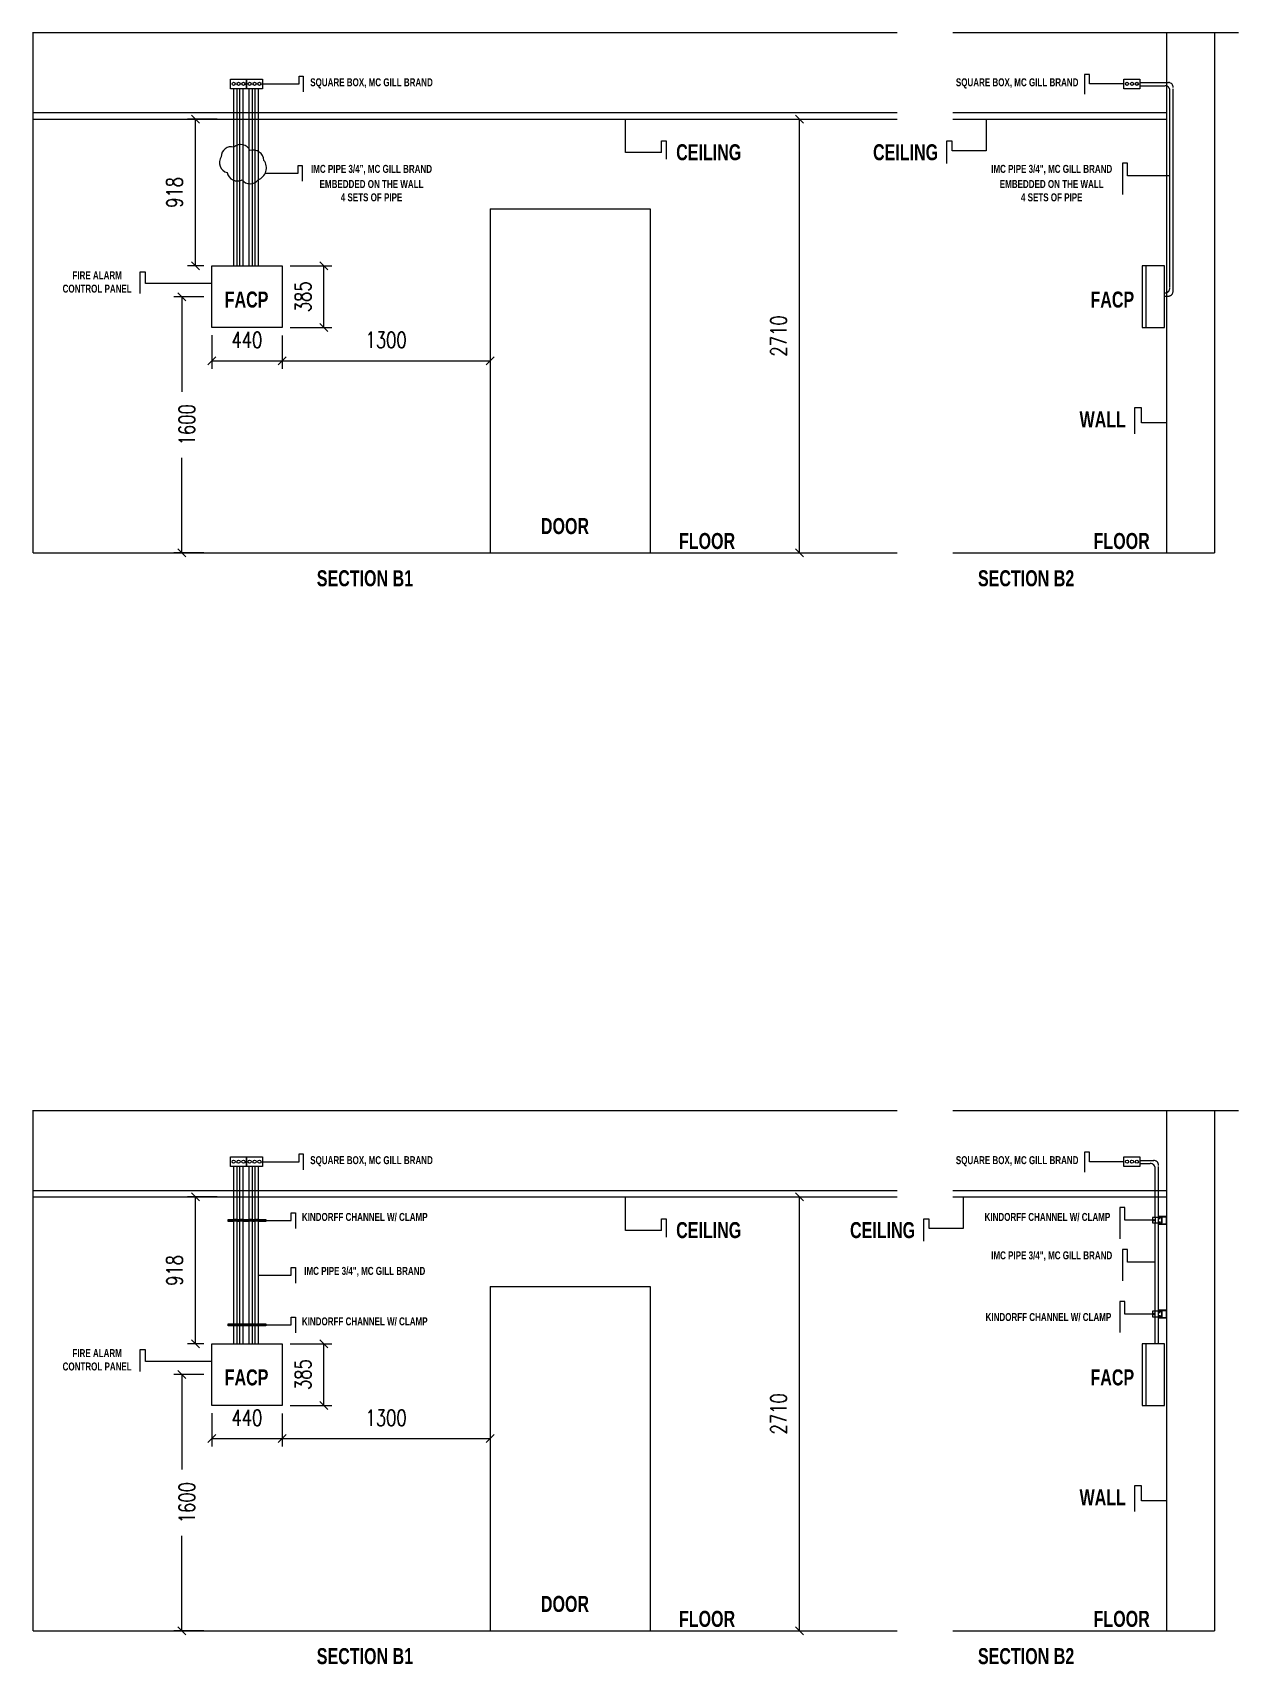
# Model space of a CAD drawing. Header units: millimetres. Extents: x 574095 to 829954, y -285467 to -148924.
# Drawn here: x 772528 to 780063, y -187048 to -176854 of the extents above; entities that cross this region are included whole.
import ezdxf

# ---------------------------------------------------------------- set-up
doc = ezdxf.new("R2010")
doc.units = ezdxf.units.MM
doc.header["$LTSCALE"] = 0.5
doc.linetypes.add('HIDDEN2', pattern=[4.7625, 3.175, -1.5875])
doc.layers.get('0').update_dxf_attribs({"color": 2})
doc.layers.get('Defpoints').update_dxf_attribs({"color": 140})
doc.layers.add('G-Anno-Revs', color=71, linetype='Continuous', lineweight=25)
doc.styles.add('Arch-Dim', font='romans.shx', dxfattribs={"width": 0.75})
doc.styles.get("Standard").update_dxf_attribs({"font": 'romans.shx', "width": 0.75})
doc.dimstyles.new('Annotative', dxfattribs={"dimscale": 100, "dimtxt": 2.5, "dimasz": 1.5, "dimexe": 1.5, "dimexo": 1.5, "dimgap": 0.8, "dimtad": 1, "dimdec": 0, "dimzin": 3, "dimdsep": 46, "dimtxsty": 'Arch-Dim', "dimblk": 'ARCHTICK', "dimcen": 2.5, "dimazin": 2, "dimtfac": 0.75, "dimtdec": 0, "dimtix": 1, "dimtmove": 2, "dimatfit": 3, "dimfxl": 1, "dimtolj": 1, "dimtzin": 0, "dimarcsym": 0})

# ---------------------------------------------------------------- blocks, each defined once
blk = doc.blocks.new('_Oblique')
at = {"color": 0, "linetype": 'ByBlock', "lineweight": -2}
blk.add_line((-0.5, -0.5), (0.5, 0.5), dxfattribs=at)
blk = doc.blocks.new('*D32')
at = {"color": 0, "lineweight": -2, "transparency": 16777216}
for p, q in [((773597, -178504), (773411, -178504)), ((773461, -178504), (773461, -179097)), ((773461, -180104), (773461, -179511)), ((773597, -180104), (773411, -180104))]:
    blk.add_line(p, q, dxfattribs=at)
at = {"layer": 'Defpoints', "color": 0, "transparency": 16777216}
for p in [(773647, -178504), (773461, -180104), (773647, -180104)]:
    blk.add_point(p, dxfattribs=at)
at = {"color": 0, "lineweight": -2, "transparency": 16777216, "xscale": 50, "yscale": 50, "zscale": 50}
for p, rotation in [((773461, -178504), 90), ((773461, -180104), 270)]:
    blk.add_blockref('_Oblique', p, dxfattribs=dict(at, rotation=rotation))
at = {"color": 0, "transparency": 16777216, "insert": (773492, -179304), "char_height": 100, "attachment_point": 5, "rotation": 90, "style": 'Arch-Dim'}
blk.add_mtext('\\A1;1600', dxfattribs=at)
blk = doc.blocks.new('*D33')
at = {"color": 0, "lineweight": -2, "transparency": 16777216}
for p, q in [((773647, -178744), (773647, -178954)), ((774087, -178746), (774087, -178954)), ((773647, -178904), (774087, -178904))]:
    blk.add_line(p, q, dxfattribs=at)
at = {"layer": 'Defpoints', "color": 0, "transparency": 16777216}
for p in [(773647, -178694), (774087, -178696), (774087, -178904)]:
    blk.add_point(p, dxfattribs=at)
at = {"color": 0, "lineweight": -2, "transparency": 16777216, "xscale": 50, "yscale": 50, "zscale": 50, "rotation": 180}
blk.add_blockref('_Oblique', (773647, -178904), dxfattribs=at)
at = {"color": 0, "lineweight": -2, "transparency": 16777216, "xscale": 50, "yscale": 50, "zscale": 50}
blk.add_blockref('_Oblique', (774087, -178904), dxfattribs=at)
at = {"color": 0, "transparency": 16777216, "insert": (773867, -178774), "char_height": 100, "attachment_point": 5, "style": 'Arch-Dim'}
blk.add_mtext('\\A1;440', dxfattribs=at)
blk = doc.blocks.new('*D34')
at = {"color": 0, "lineweight": -2, "transparency": 16777216}
for p, q in [((774137, -178311), (774398, -178311)), ((774348, -178696), (774348, -178311)), ((774137, -178696), (774398, -178696))]:
    blk.add_line(p, q, dxfattribs=at)
at = {"layer": 'Defpoints', "color": 0, "transparency": 16777216}
for p in [(774087, -178311), (774348, -178311), (774087, -178696)]:
    blk.add_point(p, dxfattribs=at)
at = {"color": 0, "lineweight": -2, "transparency": 16777216, "xscale": 50, "yscale": 50, "zscale": 50}
for p, rotation in [((774348, -178311), 90), ((774348, -178696), 270)]:
    blk.add_blockref('_Oblique', p, dxfattribs=dict(at, rotation=rotation))
at = {"color": 0, "transparency": 16777216, "insert": (774218, -178504), "char_height": 100, "attachment_point": 5, "rotation": 90, "style": 'Arch-Dim'}
blk.add_mtext('\\A1;385', dxfattribs=at)
blk = doc.blocks.new('*D35')
at = {"color": 0, "lineweight": -2, "transparency": 16777216}
for p, q in [((773681, -177394), (773495, -177394)), ((773545, -178311), (773545, -177394)), ((773597, -178311), (773495, -178311))]:
    blk.add_line(p, q, dxfattribs=at)
at = {"layer": 'Defpoints', "color": 0, "transparency": 16777216}
for p in [(773545, -177394), (773731, -177394), (773647, -178311)]:
    blk.add_point(p, dxfattribs=at)
at = {"color": 0, "lineweight": -2, "transparency": 16777216, "xscale": 50, "yscale": 50, "zscale": 50}
for p, rotation in [((773545, -177394), 90), ((773545, -178311), 270)]:
    blk.add_blockref('_Oblique', p, dxfattribs=dict(at, rotation=rotation))
at = {"color": 0, "transparency": 16777216, "insert": (773415, -177852), "char_height": 100, "attachment_point": 5, "rotation": 90, "style": 'Arch-Dim'}
blk.add_mtext('\\A1;918', dxfattribs=at)
blk = doc.blocks.new('*D36')
at = {"color": 0, "lineweight": -2, "transparency": 16777216}
for p, q in [((777169, -177394), (777370, -177394)), ((777320, -180104), (777320, -177394)), ((777252, -180104), (777370, -180104))]:
    blk.add_line(p, q, dxfattribs=at)
at = {"layer": 'Defpoints', "color": 0, "transparency": 16777216}
for p in [(777119, -177394), (777320, -177394), (777202, -180104)]:
    blk.add_point(p, dxfattribs=at)
at = {"color": 0, "lineweight": -2, "transparency": 16777216, "xscale": 50, "yscale": 50, "zscale": 50}
for p, rotation in [((777320, -177394), 90), ((777320, -180104), 270)]:
    blk.add_blockref('_Oblique', p, dxfattribs=dict(at, rotation=rotation))
at = {"color": 0, "transparency": 16777216, "insert": (777190, -178749), "char_height": 100, "attachment_point": 5, "rotation": 90, "style": 'Arch-Dim'}
blk.add_mtext('\\A1;2710', dxfattribs=at)
blk = doc.blocks.new('*D37')
at = {"color": 0, "lineweight": -2, "transparency": 16777216}
for p, q in [((775387, -178361), (775387, -178954)), ((774087, -178746), (774087, -178954)), ((774087, -178904), (775387, -178904))]:
    blk.add_line(p, q, dxfattribs=at)
at = {"layer": 'Defpoints', "color": 0, "transparency": 16777216}
for p in [(775387, -178311), (774087, -178696), (775387, -178904)]:
    blk.add_point(p, dxfattribs=at)
at = {"color": 0, "lineweight": -2, "transparency": 16777216, "xscale": 50, "yscale": 50, "zscale": 50, "rotation": 180}
blk.add_blockref('_Oblique', (774087, -178904), dxfattribs=at)
at = {"color": 0, "lineweight": -2, "transparency": 16777216, "xscale": 50, "yscale": 50, "zscale": 50}
blk.add_blockref('_Oblique', (775387, -178904), dxfattribs=at)
at = {"color": 0, "transparency": 16777216, "insert": (774737, -178774), "char_height": 100, "attachment_point": 5, "style": 'Arch-Dim'}
blk.add_mtext('\\A1;1300', dxfattribs=at)
blk = doc.blocks.new('*D44')
at = {"color": 0, "lineweight": -2, "transparency": 16777216}
for p, q in [((773597, -185238), (773411, -185238)), ((773461, -185238), (773461, -185831)), ((773461, -186838), (773461, -186245)), ((773597, -186838), (773411, -186838))]:
    blk.add_line(p, q, dxfattribs=at)
at = {"layer": 'Defpoints', "color": 0, "transparency": 16777216}
for p in [(773647, -185238), (773461, -186838), (773647, -186838)]:
    blk.add_point(p, dxfattribs=at)
at = {"color": 0, "lineweight": -2, "transparency": 16777216, "xscale": 50, "yscale": 50, "zscale": 50}
for p, rotation in [((773461, -185238), 90), ((773461, -186838), 270)]:
    blk.add_blockref('_Oblique', p, dxfattribs=dict(at, rotation=rotation))
at = {"color": 0, "transparency": 16777216, "insert": (773492, -186038), "char_height": 100, "attachment_point": 5, "rotation": 90, "style": 'Arch-Dim'}
blk.add_mtext('\\A1;1600', dxfattribs=at)
blk = doc.blocks.new('*D45')
at = {"color": 0, "lineweight": -2, "transparency": 16777216}
for p, q in [((773647, -185478), (773647, -185688)), ((774087, -185480), (774087, -185688)), ((773647, -185638), (774087, -185638))]:
    blk.add_line(p, q, dxfattribs=at)
at = {"layer": 'Defpoints', "color": 0, "transparency": 16777216}
for p in [(773647, -185428), (774087, -185430), (774087, -185638)]:
    blk.add_point(p, dxfattribs=at)
at = {"color": 0, "lineweight": -2, "transparency": 16777216, "xscale": 50, "yscale": 50, "zscale": 50, "rotation": 180}
blk.add_blockref('_Oblique', (773647, -185638), dxfattribs=at)
at = {"color": 0, "lineweight": -2, "transparency": 16777216, "xscale": 50, "yscale": 50, "zscale": 50}
blk.add_blockref('_Oblique', (774087, -185638), dxfattribs=at)
at = {"color": 0, "transparency": 16777216, "insert": (773867, -185508), "char_height": 100, "attachment_point": 5, "style": 'Arch-Dim'}
blk.add_mtext('\\A1;440', dxfattribs=at)
blk = doc.blocks.new('*D46')
at = {"color": 0, "lineweight": -2, "transparency": 16777216}
for p, q in [((774137, -185045), (774398, -185045)), ((774348, -185430), (774348, -185045)), ((774137, -185430), (774398, -185430))]:
    blk.add_line(p, q, dxfattribs=at)
at = {"layer": 'Defpoints', "color": 0, "transparency": 16777216}
for p in [(774087, -185045), (774348, -185045), (774087, -185430)]:
    blk.add_point(p, dxfattribs=at)
at = {"color": 0, "lineweight": -2, "transparency": 16777216, "xscale": 50, "yscale": 50, "zscale": 50}
for p, rotation in [((774348, -185045), 90), ((774348, -185430), 270)]:
    blk.add_blockref('_Oblique', p, dxfattribs=dict(at, rotation=rotation))
at = {"color": 0, "transparency": 16777216, "insert": (774218, -185238), "char_height": 100, "attachment_point": 5, "rotation": 90, "style": 'Arch-Dim'}
blk.add_mtext('\\A1;385', dxfattribs=at)
blk = doc.blocks.new('*D47')
at = {"color": 0, "lineweight": -2, "transparency": 16777216}
for p, q in [((773681, -184128), (773495, -184128)), ((773545, -185045), (773545, -184128)), ((773597, -185045), (773495, -185045))]:
    blk.add_line(p, q, dxfattribs=at)
at = {"layer": 'Defpoints', "color": 0, "transparency": 16777216}
for p in [(773545, -184128), (773731, -184128), (773647, -185045)]:
    blk.add_point(p, dxfattribs=at)
at = {"color": 0, "lineweight": -2, "transparency": 16777216, "xscale": 50, "yscale": 50, "zscale": 50}
for p, rotation in [((773545, -184128), 90), ((773545, -185045), 270)]:
    blk.add_blockref('_Oblique', p, dxfattribs=dict(at, rotation=rotation))
at = {"color": 0, "transparency": 16777216, "insert": (773415, -184587), "char_height": 100, "attachment_point": 5, "rotation": 90, "style": 'Arch-Dim'}
blk.add_mtext('\\A1;918', dxfattribs=at)
blk = doc.blocks.new('*D48')
at = {"color": 0, "lineweight": -2, "transparency": 16777216}
for p, q in [((777169, -184128), (777370, -184128)), ((777320, -186838), (777320, -184128)), ((777252, -186838), (777370, -186838))]:
    blk.add_line(p, q, dxfattribs=at)
at = {"layer": 'Defpoints', "color": 0, "transparency": 16777216}
for p in [(777119, -184128), (777320, -184128), (777202, -186838)]:
    blk.add_point(p, dxfattribs=at)
at = {"color": 0, "lineweight": -2, "transparency": 16777216, "xscale": 50, "yscale": 50, "zscale": 50}
for p, rotation in [((777320, -184128), 90), ((777320, -186838), 270)]:
    blk.add_blockref('_Oblique', p, dxfattribs=dict(at, rotation=rotation))
at = {"color": 0, "transparency": 16777216, "insert": (777190, -185483), "char_height": 100, "attachment_point": 5, "rotation": 90, "style": 'Arch-Dim'}
blk.add_mtext('\\A1;2710', dxfattribs=at)
blk = doc.blocks.new('*D49')
at = {"color": 0, "lineweight": -2, "transparency": 16777216}
for p, q in [((775387, -185095), (775387, -185688)), ((774087, -185480), (774087, -185688)), ((774087, -185638), (775387, -185638))]:
    blk.add_line(p, q, dxfattribs=at)
at = {"layer": 'Defpoints', "color": 0, "transparency": 16777216}
for p in [(775387, -185045), (774087, -185430), (775387, -185638)]:
    blk.add_point(p, dxfattribs=at)
at = {"color": 0, "lineweight": -2, "transparency": 16777216, "xscale": 50, "yscale": 50, "zscale": 50, "rotation": 180}
blk.add_blockref('_Oblique', (774087, -185638), dxfattribs=at)
at = {"color": 0, "lineweight": -2, "transparency": 16777216, "xscale": 50, "yscale": 50, "zscale": 50}
blk.add_blockref('_Oblique', (775387, -185638), dxfattribs=at)
at = {"color": 0, "transparency": 16777216, "insert": (774737, -185508), "char_height": 100, "attachment_point": 5, "style": 'Arch-Dim'}
blk.add_mtext('\\A1;1300', dxfattribs=at)

msp = doc.modelspace()

# ---------------------------------------------------------------- linework, layer by layer
at = {"color": 0, "transparency": 33554638}
for p, q in [((772527.8, -176853.7), (777930.5, -176853.7)), ((772530.5, -180103.7), (772530.5, -176853.7)), ((778278.3, -176853.7), (780063.2, -176853.7)), ((779614, -176853.7), (779614, -180103.7)), ((779914, -176853.7), (779914, -180103.7)), ((773964.8, -177173.9), (774194.1, -177173.9)), ((774194.1, -177173.9), (774194.1, -177125.5)), ((774194.1, -177125.5), (774219.6, -177125.5)), ((774219.6, -177125.5), (774219.6, -177224.3)), ((779132.5, -177114.5), (779101.6, -177114.5)), ((779101.6, -177114.5), (779101.6, -177238)), ((779132.5, -177173.9), (779132.5, -177114.5)), ((779348, -177173.9), (779132.5, -177173.9)), ((779448, -177165.2), (779625.7, -177165.2)), ((779448, -177185.2), (779604.6, -177185.2)), ((772527.8, -177353.7), (777930.5, -177353.7)), ((778278.3, -177353.7), (779614, -177353.7)), ((772527.8, -177393.7), (777930.5, -177393.7)), ((776233.9, -177603), (776233.9, -177393.7)), ((778278.3, -177393.7), (779614, -177393.7)), ((778487.3, -177393.7), (778487.3, -177591.4)), ((776458.2, -177603), (776458.2, -177530)), ((776458.2, -177530), (776487.5, -177530)), ((776487.5, -177530), (776487.5, -177645.2)), ((778274, -177532.5), (778238.5, -177532.5)), ((778238.5, -177532.5), (778238.5, -177670.5)), ((778274, -177591.4), (778274, -177532.5)), ((774186.7, -177731.9), (774186.7, -177683.6)), ((774186.7, -177683.6), (774212.1, -177683.6)), ((774212.1, -177683.6), (774212.1, -177782.4)), ((776458.2, -177603), (776233.9, -177603)), ((778487.3, -177591.4), (778274, -177591.4)), ((779370.8, -177669.2), (779338.4, -177669.2)), ((779338.4, -177669.2), (779338.4, -177864.3)), ((779370.8, -177748), (779370.8, -177669.2)), ((773981.6, -177731.9), (774186.7, -177731.9)), ((779635.8, -177748), (779370.8, -177748)), ((775387.2, -177953.7), (775387.2, -180103.7)), ((775387.2, -177953.7), (776387.2, -177953.7)), ((776387.2, -177953.7), (776387.2, -180103.7)), ((773233.5, -178349.4), (773198.8, -178349.4)), ((773198.8, -178349.4), (773198.8, -178483.9)), ((773233.5, -178421.7), (773233.5, -178349.4)), ((779484.5, -178311.2), (779484.5, -178696.2)), ((773647.2, -178421.7), (773233.5, -178421.7)), ((779601.1, -178479.8), (779604.6, -178479.8)), ((779601.1, -178499.7), (779625.7, -178499.7)), ((779457.3, -179198.7), (779413.1, -179198.7)), ((779413.1, -179198.7), (779413.1, -179359.8)), ((779457.3, -179292.3), (779457.3, -179198.7)), ((779614, -179292.3), (779457.3, -179292.3)), ((772530.5, -180103.7), (777930.5, -180103.7)), ((778278.3, -180103.7), (779914, -180103.7)), ((772527.8, -183587.8), (777930.5, -183587.8)), ((772530.5, -186837.8), (772530.5, -183587.8)), ((778278.3, -183587.8), (780063.2, -183587.8)), ((779614, -183587.8), (779614, -186837.8)), ((779914, -183587.8), (779914, -186837.8)), ((773964.8, -183908), (774194.1, -183908)), ((774194.1, -183908), (774194.1, -183859.6)), ((774194.1, -183859.6), (774219.6, -183859.6)), ((774219.6, -183859.6), (774219.6, -183958.4)), ((779132.5, -183848.6), (779101.6, -183848.6)), ((779101.6, -183848.6), (779101.6, -183972.1)), ((779132.5, -183908), (779132.5, -183848.6)), ((779348, -183908), (779132.5, -183908)), ((779445.4, -183899.3), (779534.3, -183899.3)), ((779445.4, -183919.3), (779512.7, -183919.3)), ((779544, -184087.8), (779544, -183950.6)), ((779564, -184087.8), (779564, -183937.8)), ((772527.8, -184087.8), (777930.5, -184087.8)), ((778278.3, -184087.8), (779614, -184087.8)), ((779544, -184256.5), (779544, -184087.8)), ((779564, -185045.3), (779564, -184087.8)), ((772527.8, -184127.8), (777930.5, -184127.8)), ((776233.9, -184337.1), (776233.9, -184127.8)), ((778278.3, -184127.8), (779614, -184127.8)), ((778343.6, -184127.8), (778343.6, -184325.5)), ((779353.8, -184194.6), (779321.4, -184194.6)), ((779321.4, -184194.6), (779321.4, -184389.7)), ((779353.8, -184273.5), (779353.8, -184194.6)), ((773761, -184268.4), (773761, -184281.6)), ((773761, -184270.8), (773777.8, -184270.8)), ((773761, -184279.2), (773777.8, -184279.2)), ((773785.5, -184270.8), (773777.8, -184270.8)), ((773785.5, -184279.2), (773777.8, -184279.2)), ((773784.8, -184270.8), (773784.8, -184279.2)), ((773793.6, -184269.7), (773785.5, -184269.7)), ((773793.6, -184279.9), (773785.5, -184279.9)), ((773792.3, -184274.2), (773792.4, -184274.9)), ((773792.4, -184274.1), (773792.6, -184274.9)), ((773792.6, -184274.1), (773792.7, -184274.9)), ((773792.7, -184274.1), (773792.8, -184274.9)), ((773792.8, -184274.1), (773793, -184274.9)), ((773793, -184274.1), (773793.1, -184274.9)), ((773793.6, -184269.7), (773793.6, -184279.9)), ((773793.6, -184279.9), (773794.3, -184279.9)), ((773795.8, -184270.8), (773794.3, -184270.8)), ((773795.8, -184279.2), (773794.3, -184279.2)), ((773805.5, -184269.7), (773796.5, -184269.7)), ((773805.5, -184279.9), (773796.5, -184279.9)), ((773823.2, -184270.8), (773805.5, -184270.8)), ((773823.2, -184279.2), (773805.5, -184279.2)), ((773806.1, -184270.8), (773806.1, -184279.2)), ((773822.5, -184270.8), (773822.5, -184279.2)), ((773831.3, -184269.7), (773823.2, -184269.7)), ((773831.3, -184279.9), (773823.2, -184279.9)), ((773830, -184274.2), (773830.1, -184274.9)), ((773830.1, -184274.1), (773830.3, -184274.9)), ((773830.3, -184274.1), (773830.4, -184274.9)), ((773830.4, -184274.1), (773830.5, -184274.9)), ((773830.5, -184274.1), (773830.7, -184274.9)), ((773830.7, -184274.1), (773830.8, -184274.9)), ((773831.3, -184269.7), (773831.3, -184279.9)), ((773833.5, -184270.8), (773832, -184270.8)), ((773833.5, -184279.2), (773832, -184279.2)), ((773843.2, -184269.7), (773834.2, -184269.7)), ((773843.2, -184279.9), (773834.2, -184279.9)), ((773881.5, -184270.8), (773843.2, -184270.8)), ((773881.5, -184279.2), (773843.2, -184279.2)), ((773843.8, -184270.8), (773843.8, -184279.2)), ((773880.8, -184270.8), (773880.8, -184279.2)), ((773889.7, -184269.7), (773881.5, -184269.7)), ((773889.7, -184279.9), (773881.5, -184279.9)), ((773888.3, -184274.2), (773888.5, -184274.9)), ((773888.4, -184274.1), (773888.6, -184274.9)), ((773888.6, -184274.1), (773888.7, -184274.9)), ((773888.7, -184274.1), (773888.9, -184274.9)), ((773888.8, -184274.1), (773889, -184274.9)), ((773889, -184274.1), (773889.1, -184274.9)), ((773889.7, -184269.7), (773889.7, -184279.9)), ((773891.9, -184270.8), (773890.3, -184270.8)), ((773891.9, -184279.2), (773890.3, -184279.2)), ((773901.5, -184269.7), (773892.5, -184269.7)), ((773901.5, -184279.9), (773892.5, -184279.9)), ((773919.2, -184270.8), (773901.5, -184270.8)), ((773919.2, -184279.2), (773901.5, -184279.2)), ((773902.1, -184270.8), (773902.1, -184279.2)), ((773918.5, -184270.8), (773918.5, -184279.2)), ((773927.4, -184269.7), (773919.2, -184269.7)), ((773927.4, -184279.9), (773919.2, -184279.9)), ((773926, -184274.2), (773926.2, -184274.9)), ((773926.1, -184274.1), (773926.3, -184274.9)), ((773926.3, -184274.1), (773926.4, -184274.9)), ((773926.4, -184274.1), (773926.6, -184274.9)), ((773926.5, -184274.1), (773926.7, -184274.9)), ((773926.7, -184274.1), (773926.8, -184274.9)), ((773927.4, -184269.7), (773927.4, -184279.9)), ((773929.6, -184270.8), (773928, -184270.8)), ((773929.6, -184279.2), (773928, -184279.2)), ((773939.2, -184269.7), (773930.2, -184269.7)), ((773939.2, -184279.9), (773930.2, -184279.9)), ((773974.2, -184270.8), (773939.2, -184270.8)), ((773974.2, -184279.2), (773939.2, -184279.2)), ((773939.8, -184270.8), (773939.8, -184279.2)), ((773974.2, -184268.4), (773974.2, -184281.6)), ((773985.2, -184275), (774144.3, -184275)), ((774144.3, -184275), (774144.3, -184226.6)), ((774144.3, -184226.6), (774169.8, -184226.6)), ((774169.8, -184226.6), (774169.8, -184325.4)), ((776458.2, -184337.1), (776458.2, -184264.1)), ((776458.2, -184264.1), (776487.5, -184264.1)), ((776487.5, -184264.1), (776487.5, -184379.3)), ((778130.4, -184266.6), (778094.8, -184266.6)), ((778094.8, -184266.6), (778094.8, -184404.7)), ((778130.4, -184325.5), (778130.4, -184266.6)), ((779526.9, -184273.5), (779353.8, -184273.5)), ((779564, -184256.5), (779526.9, -184256.5)), ((779526.9, -184256.5), (779526.9, -184290.5)), ((779526.9, -184290.5), (779564, -184290.5)), ((779544, -184256.5), (779544, -184290.5)), ((779544, -185045.3), (779544, -184290.5)), ((779564, -184248.4), (779614, -184248.4)), ((779564, -184248.4), (779564, -184263.4)), ((779564, -184263.4), (779574, -184263.4)), ((779564, -184298.4), (779564, -184283.4)), ((779564, -184283.4), (779574, -184283.4)), ((779564, -184298.4), (779614, -184298.4)), ((779567, -184251.4), (779611, -184251.4)), ((779567, -184251.4), (779567, -184260.4)), ((779574, -184260.4), (779567, -184260.4)), ((779567, -184295.4), (779567, -184286.4)), ((779574, -184286.4), (779567, -184286.4)), ((779567, -184295.4), (779611, -184295.4)), ((779571.5, -184257.9), (779571.5, -184255.3)), ((779571.5, -184255.3), (779584.6, -184255.3)), ((779574, -184260.4), (779571.5, -184257.9)), ((779574, -184286.4), (779571.5, -184288.9)), ((779571.5, -184288.9), (779571.5, -184291.5)), ((779571.5, -184291.5), (779584.6, -184291.5)), ((779574, -184263.4), (779574, -184260.4)), ((779574, -184283.4), (779574, -184286.4)), ((779584.6, -184255.3), (779584.6, -184290.3)), ((779584.6, -184291.5), (779584.6, -184256.5)), ((779611, -184251.4), (779611, -184295.4)), ((779614, -184248.4), (779614, -184298.4)), ((776458.2, -184337.1), (776233.9, -184337.1)), ((778343.6, -184325.5), (778130.4, -184325.5)), ((779370.8, -184457.2), (779338.4, -184457.2)), ((779338.4, -184457.2), (779338.4, -184652.3)), ((779370.8, -184536), (779370.8, -184457.2)), ((773939.2, -184617.1), (774144.3, -184617.1)), ((774144.3, -184617.1), (774144.3, -184568.7)), ((774144.3, -184568.7), (774169.8, -184568.7)), ((774169.8, -184568.7), (774169.8, -184667.5)), ((779544, -184536), (779370.8, -184536)), ((775387.2, -184687.8), (775387.2, -186837.8)), ((775387.2, -184687.8), (776387.2, -184687.8)), ((776387.2, -184687.8), (776387.2, -186837.8)), ((779353.8, -184780.4), (779321.4, -184780.4)), ((779321.4, -184780.4), (779321.4, -184975.5)), ((779353.8, -184859.3), (779353.8, -184780.4)), ((773761, -184920.8), (773761, -184934)), ((773761, -184923.2), (773777.8, -184923.2)), ((773785.5, -184923.2), (773777.8, -184923.2)), ((773784.8, -184923.2), (773784.8, -184931.6)), ((773793.6, -184922.1), (773785.5, -184922.1)), ((773792.3, -184926.6), (773792.4, -184927.3)), ((773792.4, -184926.5), (773792.6, -184927.3)), ((773792.6, -184926.5), (773792.7, -184927.3)), ((773792.7, -184926.5), (773792.8, -184927.3)), ((773792.8, -184926.5), (773793, -184927.3)), ((773793, -184926.5), (773793.1, -184927.3)), ((773793.6, -184922.1), (773793.6, -184932.4)), ((773795.8, -184923.2), (773794.3, -184923.2)), ((773805.5, -184922.1), (773796.5, -184922.1)), ((773823.2, -184923.2), (773805.5, -184923.2)), ((773806.1, -184923.2), (773806.1, -184931.6)), ((773822.5, -184923.2), (773822.5, -184931.6)), ((773831.3, -184922.1), (773823.2, -184922.1)), ((773830, -184926.6), (773830.1, -184927.3)), ((773830.1, -184926.5), (773830.3, -184927.3)), ((773830.3, -184926.5), (773830.4, -184927.3)), ((773830.4, -184926.5), (773830.5, -184927.3)), ((773830.5, -184926.5), (773830.7, -184927.3)), ((773830.7, -184926.5), (773830.8, -184927.3)), ((773831.3, -184922.1), (773831.3, -184932.4)), ((773833.5, -184923.2), (773832, -184923.2)), ((773843.2, -184922.1), (773834.2, -184922.1)), ((773881.5, -184923.2), (773843.2, -184923.2)), ((773843.8, -184923.2), (773843.8, -184931.6)), ((773880.8, -184923.2), (773880.8, -184931.6)), ((773889.7, -184922.1), (773881.5, -184922.1)), ((773888.3, -184926.6), (773888.5, -184927.3)), ((773888.4, -184926.5), (773888.6, -184927.3)), ((773888.6, -184926.5), (773888.7, -184927.3)), ((773888.7, -184926.5), (773888.9, -184927.3)), ((773888.8, -184926.5), (773889, -184927.3)), ((773889, -184926.5), (773889.1, -184927.3)), ((773889.7, -184922.1), (773889.7, -184932.4)), ((773891.9, -184923.2), (773890.3, -184923.2)), ((773901.5, -184922.1), (773892.5, -184922.1)), ((773919.2, -184923.2), (773901.5, -184923.2)), ((773902.1, -184923.2), (773902.1, -184931.6)), ((773918.5, -184923.2), (773918.5, -184931.6)), ((773927.4, -184922.1), (773919.2, -184922.1)), ((773926, -184926.6), (773926.2, -184927.3)), ((773926.1, -184926.5), (773926.3, -184927.3)), ((773926.3, -184926.5), (773926.4, -184927.3)), ((773926.4, -184926.5), (773926.6, -184927.3)), ((773926.5, -184926.5), (773926.7, -184927.3)), ((773926.7, -184926.5), (773926.8, -184927.3)), ((773927.4, -184922.1), (773927.4, -184932.4)), ((773929.6, -184923.2), (773928, -184923.2)), ((773939.2, -184922.1), (773930.2, -184922.1)), ((773974.2, -184923.2), (773939.2, -184923.2)), ((773939.8, -184923.2), (773939.8, -184931.6)), ((773974.2, -184920.8), (773974.2, -184934)), ((773985.2, -184927.4), (774144.3, -184927.4)), ((774144.3, -184927.4), (774144.3, -184879)), ((774144.3, -184879), (774169.8, -184879)), ((774169.8, -184879), (774169.8, -184977.8)), ((779526.9, -184859.3), (779353.8, -184859.3)), ((779564, -184842.3), (779526.9, -184842.3)), ((779526.9, -184842.3), (779526.9, -184876.3)), ((779526.9, -184876.3), (779564, -184876.3)), ((779564, -184834.2), (779614, -184834.2)), ((779564, -184849.2), (779574, -184849.2)), ((779564, -184869.2), (779574, -184869.2)), ((779564, -184884.2), (779614, -184884.2)), ((779567, -184837.2), (779611, -184837.2)), ((779567, -184837.2), (779567, -184846.2)), ((779574, -184846.2), (779567, -184846.2)), ((779567, -184881.2), (779567, -184872.2)), ((779574, -184872.2), (779567, -184872.2)), ((779567, -184881.2), (779611, -184881.2)), ((779571.5, -184843.7), (779571.5, -184841.1)), ((779571.5, -184841.1), (779584.6, -184841.1)), ((779574, -184846.2), (779571.5, -184843.7)), ((779574, -184872.2), (779571.5, -184874.7)), ((779571.5, -184874.7), (779571.5, -184877.3)), ((779571.5, -184877.3), (779584.6, -184877.3)), ((779574, -184849.2), (779574, -184846.2)), ((779574, -184869.2), (779574, -184872.2)), ((779584.6, -184841.1), (779584.6, -184876.1)), ((779584.6, -184877.3), (779584.6, -184842.3)), ((779611, -184837.2), (779611, -184881.2)), ((779614, -184834.2), (779614, -184884.2)), ((773761, -184931.6), (773777.8, -184931.6)), ((773785.5, -184931.6), (773777.8, -184931.6)), ((773793.6, -184932.4), (773785.5, -184932.4)), ((773793.6, -184932.4), (773794.3, -184932.4)), ((773795.8, -184931.6), (773794.3, -184931.6)), ((773805.5, -184932.4), (773796.5, -184932.4)), ((773823.2, -184931.6), (773805.5, -184931.6)), ((773831.3, -184932.4), (773823.2, -184932.4)), ((773833.5, -184931.6), (773832, -184931.6)), ((773843.2, -184932.4), (773834.2, -184932.4)), ((773881.5, -184931.6), (773843.2, -184931.6)), ((773889.7, -184932.4), (773881.5, -184932.4)), ((773891.9, -184931.6), (773890.3, -184931.6)), ((773901.5, -184932.4), (773892.5, -184932.4)), ((773919.2, -184931.6), (773901.5, -184931.6)), ((773927.4, -184932.4), (773919.2, -184932.4)), ((773929.6, -184931.6), (773928, -184931.6)), ((773939.2, -184932.4), (773930.2, -184932.4)), ((773974.2, -184931.6), (773939.2, -184931.6)), ((773233.5, -185083.6), (773198.8, -185083.6)), ((773198.8, -185083.6), (773198.8, -185218)), ((773233.5, -185155.9), (773233.5, -185083.6)), ((779484.5, -185045.3), (779484.5, -185430.3)), ((773647.2, -185155.9), (773233.5, -185155.9)), ((779457.3, -185932.9), (779413.1, -185932.9)), ((779413.1, -185932.9), (779413.1, -186094)), ((779457.3, -186026.4), (779457.3, -185932.9)), ((779614, -186026.4), (779457.3, -186026.4)), ((772530.5, -186837.8), (777930.5, -186837.8)), ((778278.3, -186837.8), (779914, -186837.8))]:
    msp.add_line(p, q, dxfattribs=at)
at = {"color": 253, "linetype": 'HIDDEN2', "ltscale": 0.2, "transparency": 33554638}
for p, q in [((773785.5, -177353.7), (773785.5, -177203.7)), ((773805.5, -177353.7), (773805.5, -177203.7)), ((773823.2, -177353.7), (773823.2, -177203.7)), ((773843.2, -177353.7), (773843.2, -177203.7)), ((773881.5, -177353.7), (773881.5, -177203.7)), ((773901.5, -177353.7), (773901.5, -177203.7)), ((773919.2, -177353.7), (773919.2, -177203.7)), ((773939.2, -177353.7), (773939.2, -177203.7)), ((779635.8, -177353.7), (779635.8, -177216.4)), ((779655.8, -177353.7), (779655.8, -177203.7)), ((773785.5, -178311.2), (773785.5, -177353.7)), ((773805.5, -178311.2), (773805.5, -177353.7)), ((773823.2, -178311.2), (773823.2, -177353.7)), ((773843.2, -178311.2), (773843.2, -177353.7)), ((773881.5, -178311.2), (773881.5, -177353.7)), ((773901.5, -178311.2), (773901.5, -177353.7)), ((773919.2, -178311.2), (773919.2, -177353.7)), ((773939.2, -178311.2), (773939.2, -177353.7)), ((779635.8, -178448.4), (779635.8, -177353.7)), ((779655.8, -178471.9), (779655.8, -177353.7))]:
    msp.add_line(p, q, dxfattribs=at)
at = {"color": 253, "linetype": 'ByBlock', "ltscale": 0.2, "transparency": 33554638}
for p, q in [((773785.5, -184087.8), (773785.5, -183937.8)), ((773805.5, -184087.8), (773805.5, -183937.8)), ((773823.2, -184087.8), (773823.2, -183937.8)), ((773843.2, -184087.8), (773843.2, -183937.8)), ((773881.5, -184087.8), (773881.5, -183937.8)), ((773901.5, -184087.8), (773901.5, -183937.8)), ((773919.2, -184087.8), (773919.2, -183937.8)), ((773939.2, -184087.8), (773939.2, -183937.8)), ((773785.5, -185045.3), (773785.5, -184087.8)), ((773805.5, -185045.3), (773805.5, -184087.8)), ((773823.2, -185045.3), (773823.2, -184087.8)), ((773843.2, -185045.3), (773843.2, -184087.8)), ((773881.5, -185045.3), (773881.5, -184087.8)), ((773901.5, -185045.3), (773901.5, -184087.8)), ((773919.2, -185045.3), (773919.2, -184087.8)), ((773939.2, -185045.3), (773939.2, -184087.8))]:
    msp.add_line(p, q, dxfattribs=at)
at = {"color": 0, "transparency": 33554638}
for points in [[(773764.8, -177143.9), (773864.8, -177143.9), (773864.8, -177203.9), (773764.8, -177203.9)], [(773864.8, -177143.9), (773964.8, -177143.9), (773964.8, -177203.9), (773864.8, -177203.9)], [(779348, -177143.9), (779448, -177143.9), (779448, -177203.9), (779348, -177203.9)], [(773647.2, -178311.2), (774087.2, -178311.2), (774087.2, -178696.2), (773647.2, -178696.2)], [(779461.1, -178696.2), (779601.1, -178696.2), (779601.1, -178311.2), (779461.1, -178311.2)], [(773764.8, -183878), (773864.8, -183878), (773864.8, -183938), (773764.8, -183938)], [(773864.8, -183878), (773964.8, -183878), (773964.8, -183938), (773864.8, -183938)], [(779348, -183878), (779448, -183878), (779448, -183938), (779348, -183938)], [(773793.6, -184273.5), (773793.1, -184273.5), (773793.1, -184275.5), (773793.6, -184275.5)], [(773794.3, -184279.9), (773793.6, -184279.9), (773793.6, -184269.7), (773794.3, -184269.7)], [(773796.5, -184279.9), (773795.8, -184279.9), (773795.8, -184269.7), (773796.5, -184269.7)], [(773797.5, -184273.4), (773796.5, -184273.4), (773796.5, -184275.6), (773797.5, -184275.6)], [(773831.3, -184273.5), (773830.8, -184273.5), (773830.8, -184275.5), (773831.3, -184275.5)], [(773832, -184279.9), (773831.3, -184279.9), (773831.3, -184269.7), (773832, -184269.7)], [(773834.2, -184279.9), (773833.5, -184279.9), (773833.5, -184269.7), (773834.2, -184269.7)], [(773835.2, -184273.4), (773834.2, -184273.4), (773834.2, -184275.6), (773835.2, -184275.6)], [(773889.7, -184273.5), (773889.1, -184273.5), (773889.1, -184275.5), (773889.7, -184275.5)], [(773890.3, -184279.9), (773889.7, -184279.9), (773889.7, -184269.7), (773890.3, -184269.7)], [(773892.5, -184279.9), (773891.9, -184279.9), (773891.9, -184269.7), (773892.5, -184269.7)], [(773893.5, -184273.4), (773892.5, -184273.4), (773892.5, -184275.6), (773893.5, -184275.6)], [(773927.4, -184273.5), (773926.8, -184273.5), (773926.8, -184275.5), (773927.4, -184275.5)], [(773928, -184279.9), (773927.4, -184279.9), (773927.4, -184269.7), (773928, -184269.7)], [(773930.2, -184279.9), (773929.6, -184279.9), (773929.6, -184269.7), (773930.2, -184269.7)], [(773931.2, -184273.4), (773930.2, -184273.4), (773930.2, -184275.6), (773931.2, -184275.6)], [(773793.6, -184925.9), (773793.1, -184925.9), (773793.1, -184927.9), (773793.6, -184927.9)], [(773794.3, -184932.4), (773793.6, -184932.4), (773793.6, -184922.1), (773794.3, -184922.1)], [(773796.5, -184932.4), (773795.8, -184932.4), (773795.8, -184922.1), (773796.5, -184922.1)], [(773797.5, -184925.8), (773796.5, -184925.8), (773796.5, -184928), (773797.5, -184928)], [(773831.3, -184925.9), (773830.8, -184925.9), (773830.8, -184927.9), (773831.3, -184927.9)], [(773832, -184932.4), (773831.3, -184932.4), (773831.3, -184922.1), (773832, -184922.1)], [(773834.2, -184932.4), (773833.5, -184932.4), (773833.5, -184922.1), (773834.2, -184922.1)], [(773835.2, -184925.8), (773834.2, -184925.8), (773834.2, -184928), (773835.2, -184928)], [(773889.7, -184925.9), (773889.1, -184925.9), (773889.1, -184927.9), (773889.7, -184927.9)], [(773890.3, -184932.4), (773889.7, -184932.4), (773889.7, -184922.1), (773890.3, -184922.1)], [(773892.5, -184932.4), (773891.9, -184932.4), (773891.9, -184922.1), (773892.5, -184922.1)], [(773893.5, -184925.8), (773892.5, -184925.8), (773892.5, -184928), (773893.5, -184928)], [(773927.4, -184925.9), (773926.8, -184925.9), (773926.8, -184927.9), (773927.4, -184927.9)], [(773928, -184932.4), (773927.4, -184932.4), (773927.4, -184922.1), (773928, -184922.1)], [(773930.2, -184932.4), (773929.6, -184932.4), (773929.6, -184922.1), (773930.2, -184922.1)], [(773931.2, -184925.8), (773930.2, -184925.8), (773930.2, -184928), (773931.2, -184928)], [(773647.2, -185045.3), (774087.2, -185045.3), (774087.2, -185430.3), (773647.2, -185430.3)], [(779461.1, -185430.3), (779601.1, -185430.3), (779601.1, -185045.3), (779461.1, -185045.3)]]:
    msp.add_lwpolyline(points, close=True, dxfattribs=at)
for points in [[(773785.5, -184281.6), (773750.1, -184281.6), (773750.1, -184268.4), (773785.5, -184268.4)], [(773793.6, -184274.9), (773792.3, -184274.9), (773792.3, -184274.1), (773793.6, -184274.1)], [(773794.3, -184274.1), (773795.8, -184274.1)], [(773795.8, -184274.9), (773794.3, -184274.9)], [(773796.5, -184274.1), (773797.5, -184274.1), (773797.5, -184274.9), (773796.5, -184274.9)], [(773805.5, -184268.4), (773823.2, -184268.4)], [(773823.2, -184281.6), (773805.5, -184281.6)], [(773831.3, -184274.9), (773830, -184274.9), (773830, -184274.1), (773831.3, -184274.1)], [(773832, -184274.1), (773833.5, -184274.1)], [(773833.5, -184274.9), (773832, -184274.9)], [(773834.2, -184274.1), (773835.2, -184274.1), (773835.2, -184274.9), (773834.2, -184274.9)], [(773843.2, -184268.4), (773881.5, -184268.4)], [(773881.5, -184281.6), (773843.2, -184281.6)], [(773889.7, -184274.9), (773888.3, -184274.9), (773888.3, -184274.1), (773889.7, -184274.1)], [(773890.3, -184274.1), (773891.9, -184274.1)], [(773891.9, -184274.9), (773890.3, -184274.9)], [(773892.5, -184274.1), (773893.5, -184274.1), (773893.5, -184274.9), (773892.5, -184274.9)], [(773901.5, -184268.4), (773919.2, -184268.4)], [(773919.2, -184281.6), (773901.5, -184281.6)], [(773927.4, -184274.9), (773926, -184274.9), (773926, -184274.1), (773927.4, -184274.1)], [(773928, -184274.1), (773929.6, -184274.1)], [(773929.6, -184274.9), (773928, -184274.9)], [(773930.2, -184274.1), (773931.2, -184274.1), (773931.2, -184274.9), (773930.2, -184274.9)], [(773939.2, -184268.4), (773985.2, -184268.4), (773985.2, -184281.6), (773939.2, -184281.6)], [(773785.5, -184934), (773750.1, -184934), (773750.1, -184920.8), (773785.5, -184920.8)], [(773793.6, -184927.3), (773792.3, -184927.3), (773792.3, -184926.5), (773793.6, -184926.5)], [(773794.3, -184926.5), (773795.8, -184926.5)], [(773795.8, -184927.3), (773794.3, -184927.3)], [(773796.5, -184926.5), (773797.5, -184926.5), (773797.5, -184927.3), (773796.5, -184927.3)], [(773805.5, -184920.8), (773823.2, -184920.8)], [(773831.3, -184927.3), (773830, -184927.3), (773830, -184926.5), (773831.3, -184926.5)], [(773832, -184926.5), (773833.5, -184926.5)], [(773833.5, -184927.3), (773832, -184927.3)], [(773834.2, -184926.5), (773835.2, -184926.5), (773835.2, -184927.3), (773834.2, -184927.3)], [(773843.2, -184920.8), (773881.5, -184920.8)], [(773889.7, -184927.3), (773888.3, -184927.3), (773888.3, -184926.5), (773889.7, -184926.5)], [(773890.3, -184926.5), (773891.9, -184926.5)], [(773891.9, -184927.3), (773890.3, -184927.3)], [(773892.5, -184926.5), (773893.5, -184926.5), (773893.5, -184927.3), (773892.5, -184927.3)], [(773901.5, -184920.8), (773919.2, -184920.8)], [(773927.4, -184927.3), (773926, -184927.3), (773926, -184926.5), (773927.4, -184926.5)], [(773928, -184926.5), (773929.6, -184926.5)], [(773929.6, -184927.3), (773928, -184927.3)], [(773930.2, -184926.5), (773931.2, -184926.5), (773931.2, -184927.3), (773930.2, -184927.3)], [(773939.2, -184920.8), (773985.2, -184920.8), (773985.2, -184934), (773939.2, -184934)], [(773823.2, -184934), (773805.5, -184934)], [(773881.5, -184934), (773843.2, -184934)], [(773919.2, -184934), (773901.5, -184934)]]:
    msp.add_lwpolyline(points, dxfattribs=at)
for centre, radius in [((773784.2, -177173.6), 10), ((773814.8, -177173.6), 10), ((773845.3, -177173.6), 10), ((773884.2, -177173.6), 10), ((773914.8, -177173.6), 10), ((773945.3, -177173.6), 10), ((779367.5, -177173.6), 10), ((779398, -177173.6), 10), ((779428.6, -177173.6), 10), ((773784.2, -183907.7), 10), ((773814.8, -183907.7), 10), ((773845.3, -183907.7), 10), ((773884.2, -183907.7), 10), ((773914.8, -183907.7), 10), ((773945.3, -183907.7), 10), ((779367.5, -183907.7), 10), ((779398, -183907.7), 10), ((779428.6, -183907.7), 10), ((773754.5, -184274.8), 2.38), ((773980.7, -184274.8), 2.38), ((779534, -184273.5), 4.62), ((779534, -184273.5), 3.58), ((773754.5, -184927.2), 2.38), ((773980.7, -184927.2), 2.38), ((779534, -184859.3), 4.62), ((779534, -184859.3), 3.58)]:
    msp.add_circle(centre, radius, dxfattribs=at)
at = {"color": 253, "linetype": 'HIDDEN2', "ltscale": 0.2, "transparency": 33554638}
for centre, start, end in [((779624.9, -177196.3), 359.61091, 90.12496), ((779604.6, -177216.2), 359.61091, 90.12496), ((779604.6, -178448.7), 269.87504, 0.38909), ((779624.9, -178468.7), 269.87504, 0.38909)]:
    msp.add_arc(centre, 31.1, start, end, dxfattribs=at)
at = {"color": 0, "transparency": 33554638}
for centre in [(779533.1, -183930.4), (779512.8, -183950.3)]:
    msp.add_arc(centre, 31.1, 359.61091, 90.12496, dxfattribs=at)
at = {"layer": 'G-Anno-Revs', "color": 0, "transparency": 33554638}
msp.add_lwpolyline([(773972.9, -177651.7, 0.5), (773885.8, -177591, 0.5), (773785.6, -177568.5, 0.5), (773706, -177629.3, 0.5), (773743.5, -177728.4, 0.5), (773837.1, -177773.3, 0.5), (773937.3, -177773.3, 0.5)], format="xyb", close=True, dxfattribs=at)

# ---------------------------------------------------------------- texts
at = {"color": 0, "attachment_point": 5}
for s, insert, char_height, width in [('\\A1;{\\Fbold|c0;SQUARE BOX, MC GILL BRAND}', (774645.8, -177171.2), 50, 820.41), ('\\A1;{\\Fbold|c0;SQUARE BOX, MC GILL BRAND}', (778680.8, -177171.2), 50, 820.41), ('\\A1;{\\Fbold|c0;CEILING}', (776753, -177601.6), 100, 820.41), ('\\A1;{\\Fbold|c0;CEILING}', (777983.3, -177601.6), 100, 820.41), ('\\A1;{\\Fbold|c0;IMC PIPE 3/4", MC GILL BRAND}', (774645.8, -177710.5), 50, 820.41), ('\\A1;{\\Fbold|c0;IMC PIPE 3/4", MC GILL BRAND}', (778896.6, -177710.5), 50, 820.41), ('\\A1;{\\Fbold|c0;EMBEDDED ON THE WALL\\P4 SETS OF PIPE}', (774645.8, -177841.4), 50, 820.41), ('\\A1;{\\Fbold|c0;EMBEDDED ON THE WALL\\P4 SETS OF PIPE}', (778896.6, -177841.4), 50, 820.41), ('\\A1;{\\Fbold|c0;FIRE ALARM CONTROL PANEL}', (772931.1, -178411.7), 50, 540.839), ('\\A1;{\\Fbold|c0;FACP}', (773864.9, -178521.9), 100, 820.41), ('\\A1;{\\Fbold|c0;FACP}', (779275.3, -178521.9), 100, 820.41), ('\\A1;{\\Fbold|c0;WALL}', (779215.4, -179270.7), 100, 820.41), ('\\A1;{\\Fbold|c0;DOOR}', (775854.8, -179937.2), 100, 820.41), ('\\A1;{\\Fbold|c0;FLOOR}', (776742.6, -180030.5), 100, 820.41), ('\\A1;{\\Fbold|c0;FLOOR}', (779333.8, -180030.5), 100, 820.41), ('\\A1;{\\Fbold|c0;SECTION B1}', (774604.6, -180263.4), 100, 1673.835), ('\\A1;{\\Fbold|c0;SECTION B2}', (778736.6, -180263.4), 100, 1673.835), ('\\A1;{\\Fbold|c0;SQUARE BOX, MC GILL BRAND}', (774645.8, -183905.3), 50, 820.41), ('\\A1;{\\Fbold|c0;SQUARE BOX, MC GILL BRAND}', (778680.8, -183905.3), 50, 820.41), ('\\A1;{\\Fbold|c0;KINDORFF CHANNEL W/ CLAMP}', (774603.4, -184253.6), 50, 820.41), ('\\A1;{\\Fbold|c0;CEILING}', (776753, -184335.8), 100, 820.41), ('\\A1;{\\Fbold|c0;CEILING}', (777839.6, -184335.8), 100, 820.41), ('\\A1;{\\Fbold|c0;KINDORFF CHANNEL W/ CLAMP}', (778869.9, -184253.6), 50, 820.41), ('\\A1;{\\Fbold|c0;IMC PIPE 3/4", MC GILL BRAND}', (778896.6, -184498.5), 50, 820.41), ('\\A1;{\\Fbold|c0;IMC PIPE 3/4", MC GILL BRAND}', (774603.4, -184595.6), 50, 820.41), ('\\A1;{\\Fbold|c0;KINDORFF CHANNEL W/ CLAMP}', (774603.4, -184906), 50, 820.41), ('\\A1;{\\Fbold|c0;KINDORFF CHANNEL W/ CLAMP}', (778876.3, -184879), 50, 820.41), ('\\A1;{\\Fbold|c0;FIRE ALARM CONTROL PANEL}', (772931.1, -185145.8), 50, 540.839), ('\\A1;{\\Fbold|c0;FACP}', (773864.9, -185256.1), 100, 820.41), ('\\A1;{\\Fbold|c0;FACP}', (779275.3, -185256.1), 100, 820.41), ('\\A1;{\\Fbold|c0;WALL}', (779215.4, -186004.8), 100, 820.41), ('\\A1;{\\Fbold|c0;DOOR}', (775854.8, -186671.4), 100, 820.41), ('\\A1;{\\Fbold|c0;FLOOR}', (776742.6, -186764.6), 100, 820.41), ('\\A1;{\\Fbold|c0;FLOOR}', (779333.8, -186764.6), 100, 820.41), ('\\A1;{\\Fbold|c0;SECTION B1}', (774604.6, -186997.5), 100, 1673.835), ('\\A1;{\\Fbold|c0;SECTION B2}', (778736.6, -186997.5), 100, 1673.835)]:
    msp.add_mtext(s, dxfattribs=dict(at, insert=insert, char_height=char_height, width=width))

# ---------------------------------------------------------------- dimensions: what is measured, and where the dimension line sits
at = {"color": 0, "transparency": 33554638}
for base, p1, p2, picture, middle in [((773544.921906, -177393.725276), (773647.1636775, -178311.225276), (773730.8538009, -177393.725276), '*D35', (773414.921906, -177852.475276)), ((777320.3, -177393.7), (777202.1, -180103.7), (777118.5, -177393.7), '*D36', (777190.3, -178748.7)), ((774348.1, -178311.2), (774087.2, -178696.2), (774087.2, -178311.2), '*D34', (774218.1, -178503.7)), ((773544.921906, -184127.843665), (773647.1636775, -185045.343665), (773730.8538009, -184127.843665), '*D47', (773414.921906, -184586.593665)), ((777320.3, -184127.8), (777202.1, -186837.8), (777118.5, -184127.8), '*D48', (777190.3, -185482.8)), ((774348.1, -185045.3), (774087.2, -185430.3), (774087.2, -185045.3), '*D46', (774218.1, -185237.8))]:
    dim = msp.add_linear_dim(base=base, p1=p1, p2=p2, angle=90, dimstyle='Annotative', override={"dimscale": 0, "dimtxt": 1, "dimasz": 0.5, "dimexe": 0.5, "dimexo": 0.5, "dimblk1": 'Oblique', "dimblk2": 'Oblique', "dimsah": 1, "dimtix": 1, "dimtofl": 1, "dimtmove": 2, "dimatfit": 3}, dxfattribs=at)
    dim.commit()
    dim.dimension.update_dxf_attribs({"geometry": picture, "text_midpoint": middle})
for base, p1, p2, picture, middle in [((775387.2, -178903.5), (774087.2, -178696.2), (775387.2, -178311.2), '*D37', (774737.2, -178773.5)), ((774087.2, -178903.5), (773647.2, -178693.8), (774087.2, -178696.2), '*D33', (773867.2, -178773.5)), ((775387.2, -185637.6), (774087.2, -185430.3), (775387.2, -185045.3), '*D49', (774737.2, -185507.6)), ((774087.2, -185637.6), (773647.2, -185428), (774087.2, -185430.3), '*D45', (773867.2, -185507.6))]:
    dim = msp.add_linear_dim(base=base, p1=p1, p2=p2, dimstyle='Annotative', override={"dimscale": 0, "dimtxt": 1, "dimasz": 0.5, "dimexe": 0.5, "dimexo": 0.5, "dimblk1": 'Oblique', "dimblk2": 'Oblique', "dimsah": 1, "dimtix": 1, "dimtofl": 1, "dimtmove": 2, "dimatfit": 3}, dxfattribs=at)
    dim.commit()
    dim.dimension.update_dxf_attribs({"geometry": picture, "text_midpoint": middle})
for base, p1, p2, picture, middle in [((773461.2, -180103.7), (773647.2, -178503.7), (773647, -180103.7), '*D32', (773492.2, -179303.7)), ((773461.2, -186837.8), (773647.2, -185237.8), (773647, -186837.8), '*D44', (773492.2, -186037.8))]:
    dim = msp.add_linear_dim(base=base, p1=p1, p2=p2, angle=90, dimstyle='Annotative', override={"dimscale": 0, "dimtxt": 1, "dimasz": 0.5, "dimexe": 0.5, "dimexo": 0.5, "dimblk1": 'Oblique', "dimblk2": 'Oblique', "dimsah": 1, "dimtix": 1, "dimtofl": 1, "dimtmove": 2, "dimatfit": 3}, dxfattribs=at)
    dim.commit()
    dim.dimension.update_dxf_attribs({"geometry": picture, "text_midpoint": middle, "dimtype": 128})

doc.saveas('drawing.dxf')
